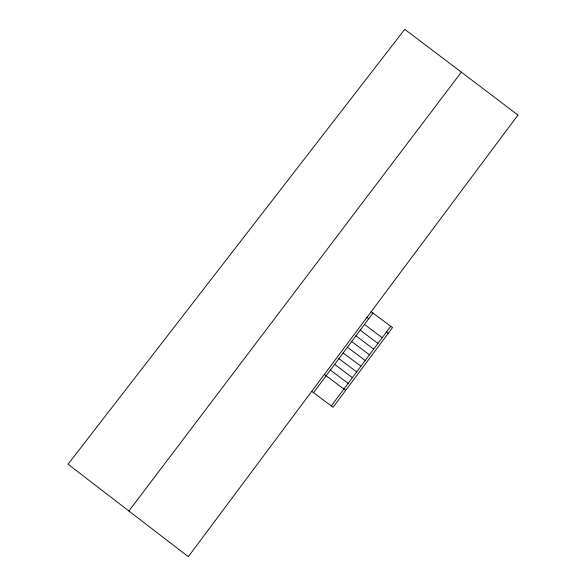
<?xml version="1.0" encoding="UTF-8"?>
<svg xmlns="http://www.w3.org/2000/svg" width="586" height="586" viewBox="0 0 586 586"><rect width="100%" height="100%" fill="white"/><g stroke="black" fill="none" stroke-linecap="round" stroke-linejoin="round"><path stroke-width="0.88" d="M313.517 392.664L372.967 313.027M331.295 405.937L390.737 326.292M128.891 510.999L461.358 72.181M371.187 311.701L392.517 327.618L333.075 407.263L311.745 391.338M366.931 317.4L368.711 318.733M386.482 331.998L388.262 333.324M364.448 324.432L382.226 337.704M360.192 330.138L377.963 343.403M355.929 335.844L373.707 349.11M351.673 341.55L369.451 354.816M347.417 347.256L365.188 360.522M343.154 352.962L360.932 366.228M338.898 358.661L356.676 371.934M334.643 364.367L352.413 377.64M330.379 370.074L348.157 383.339M324.344 374.454L345.674 390.371M517.958 115.061L188.318 556.7L68.042 464.207L404.765 29.3L517.958 115.061"/></g></svg>
